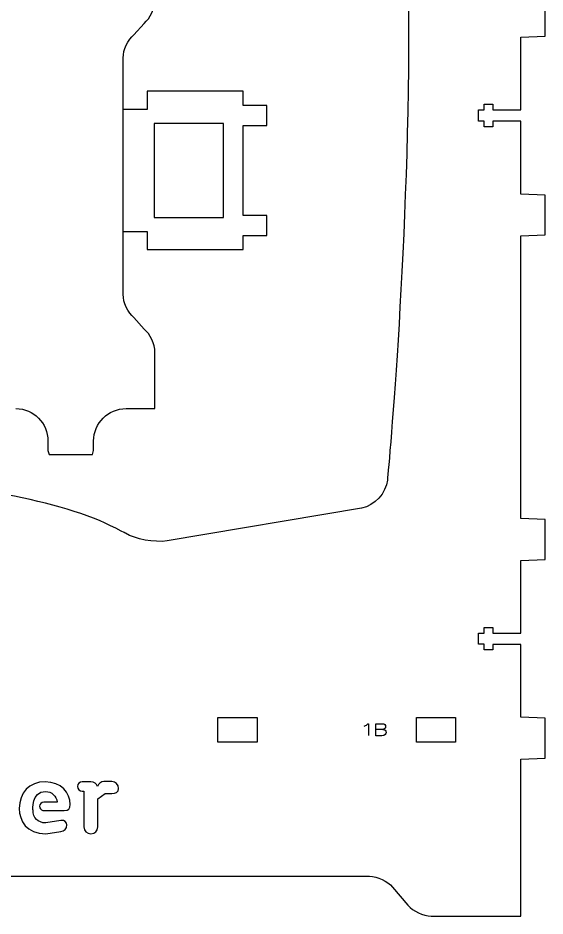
# Model space of a CAD drawing. Extents: x 16 to 1660, y 62 to 1240.
# Drawn here: x 197.3 to 303.5, y 61.6 to 242.5 of the extents above; entities that cross this region are included whole.
import ezdxf

# ---------------------------------------------------------------- set-up
doc = ezdxf.new("R2010")
doc.units = 0
doc.layers.get('0').update_dxf_attribs({"linetype": 'CONTINUOUS'})

msp = doc.modelspace()

# ---------------------------------------------------------------- linework, layer by layer
at = {"color": 7}
for points in [[(298.631751, 61.638744), (298.631751, 93.240296), (303.503471, 93.440391), (303.503471, 101.481467), (298.631751, 101.681562), (298.631751, 116.326356), (293.01694, 116.326356), (293.01694, 115.261531), (291.257002, 115.261531), (291.257002, 116.381107), (290.102713, 116.381107), (290.102713, 118.600784), (291.257002, 118.600784), (291.257002, 119.720924), (293.01694, 119.720924), (293.01694, 118.600784), (298.631751, 118.600784), (298.631751, 133.233442), (303.503471, 133.433538), (303.503471, 141.482233), (298.631751, 141.682611), (298.631751, 198.618122), (303.503471, 198.818218), (303.503471, 206.847158), (298.631751, 207.047253), (298.631751, 221.699102), (293.01694, 221.699102), (293.01694, 220.579527), (291.257002, 220.579527), (291.257002, 221.699102), (290.102713, 221.699102), (290.102713, 223.991876), (291.257002, 223.991876), (291.257002, 225.112016), (293.01694, 225.112016), (293.01694, 223.991876), (298.631751, 223.991876), (298.631751, 238.62284), (303.503471, 238.822936), (303.503471, 246.860342)], [(220.678304, 239.131404), (222.753767, 241.422202)], [(218.515918, 186.803453), (218.515918, 234.481793)], [(218.533698, 199.528007), (223.333733, 199.528007), (223.333733, 195.846982), (242.693896, 195.846982), (242.693896, 198.727624), (247.493931, 198.727624), (247.493931, 202.719658), (242.693896, 202.719658), (242.693896, 220.880658), (247.493931, 220.880658), (247.493931, 224.872691), (242.693896, 224.872691), (242.693896, 227.753333), (223.333733, 227.753333), (223.333733, 224.072873), (218.533698, 224.072873)], [(224.799878, 202.319749), (238.719642, 202.319749), (238.719642, 221.280002), (224.799878, 221.280002), (224.799878, 202.319749), (224.799878, 202.319749)], [(222.753767, 179.863044), (220.678304, 182.153842)], [(219.096449, 163.83254), (224.916153, 163.83254), (224.916153, 175.212304)], [(203.356351, 157.312078), (203.356351, 155.415262), (203.635751, 154.592867), (212.376173, 154.592867), (212.575987, 155.415262), (212.575987, 157.312078)], [(266.565098, 143.80972), (227.402249, 137.19302)], [(217.0176, 139.729351), (215.988618, 140.24864)], [(237.617847, 101.640076), (245.497209, 101.640076), (245.497209, 96.680584), (237.617847, 96.680584), (237.617847, 101.640076), (237.617847, 101.640076)], [(277.617767, 101.640076), (285.497129, 101.640076), (285.497129, 96.680584), (277.617767, 96.680584), (277.617767, 101.640076), (277.617767, 101.640076)], [(267.829736, 100.352013), (267.918071, 100.352013), (267.918071, 97.969211)], [(269.431629, 100.368664), (270.744809, 100.368664)], [(270.657038, 97.952278), (269.431629, 97.952278), (269.431629, 100.368664), (269.431629, 100.368664)], [(270.859956, 99.217762), (269.431629, 99.220584)], [(270.859956, 99.221149), (270.859956, 99.214658)], [(211.765727, 88.682124), (210.27898, 88.682124)], [(216.243747, 88.7095), (214.660198, 88.7095)], [(216.243747, 88.7095), (216.243747, 88.7095)], [(210.27898, 86.810427), (210.624702, 86.810427), (210.624702, 79.61122)], [(213.402333, 79.61122), (213.402333, 85.213896), (214.874969, 86.326416), (216.243747, 86.326416)], [(205.230024, 84.582564), (202.52944, 84.582564)], [(202.320596, 82.92592), (202.319467, 82.921404), (202.334989, 82.921404), (202.334989, 82.921687)], [(202.52944, 82.896851), (206.2607, 82.896851)], [(206.455433, 82.921687), (206.647627, 82.921687)], [(205.996258, 80.866827), (202.942896, 80.397491), (202.938662, 80.391564)], [(202.938662, 78.222687), (205.996258, 78.644609)], [(68.124211, 69.638898), (268.148364, 69.638898)], [(272.79854, 67.476511), (275.889156, 63.801413)], [(280.539331, 61.638744), (298.631751, 61.638744), (298.631751, 61.638744)]]:
    msp.add_lwpolyline(points, dxfattribs=at)
for points in [[(274.639476, 296.799), (274.639476, 296.799), (276.02688, 260.64464), (276.026316, 241.003667)], [(222.753767, 241.422202), (223.943333, 242.423527), (224.916153, 244.515922), (224.916153, 246.072942)], [(276.026316, 241.003667), (276.026316, 194.136998), (271.746133, 149.442593), (271.746133, 149.442593)], [(218.515918, 234.481793), (218.515918, 236.038531), (219.489584, 238.130644), (220.678304, 239.131404)], [(220.678304, 182.153842), (219.489584, 183.154038), (218.515918, 185.246998), (218.515918, 186.803453)], [(224.916153, 175.212304), (224.916153, 176.769607), (223.943333, 178.862002), (222.753767, 179.863044)], [(196.915758, 163.83254), (200.516913, 163.83254), (203.356351, 160.913233), (203.356351, 157.312078)], [(212.575987, 157.312078), (212.575987, 160.913233), (215.495011, 163.83254), (219.096449, 163.83254)], [(215.988618, 140.24864), (204.68336, 145.836358), (182.94096, 149.114933), (168.117238, 149.114933)], [(271.746133, 149.442593), (271.494391, 146.814258), (269.162953, 144.27962), (266.565098, 143.80972)], [(218.974247, 138.724358), (218.974247, 138.724358), (218.974247, 138.724358), (217.0176, 139.729351)], [(227.402249, 137.19302), (224.789436, 136.816818), (220.996651, 137.505722), (218.974247, 138.724358)], [(267.07846, 99.901869), (267.443938, 99.993027), (267.687496, 100.186067), (267.829736, 100.352013)], [(270.744809, 100.368664), (271.127502, 100.368664), (271.394767, 100.16236), (271.394767, 99.769507)], [(271.394767, 99.769507), (271.394767, 99.485027), (271.144153, 99.214376), (270.859956, 99.221149)], [(271.469556, 98.609009), (271.469556, 98.327916), (271.28978, 97.952278), (270.657038, 97.952278)], [(270.859956, 99.214658), (271.174916, 99.201111), (271.469556, 99.03206), (271.469556, 98.609009)], [(202.843271, 88.666602), (199.551996, 88.666602), (197.592244, 86.497442), (197.592244, 83.26374)], [(207.865416, 84.120002), (207.865416, 86.402616), (206.03972, 88.666602), (202.843271, 88.666602)], [(210.27898, 88.682124), (209.761667, 88.682124), (209.343131, 88.263871), (209.343131, 87.746276)], [(211.957073, 88.662369), (211.895267, 88.675351), (211.831202, 88.682124), (211.765727, 88.682124)], [(212.013236, 88.666884), (211.99348, 88.666884), (211.976264, 88.662933), (211.957073, 88.662369)], [(213.346453, 87.714949), (213.193207, 88.338942), (212.702704, 88.666884), (212.013236, 88.666884)], [(214.660198, 88.7095), (214.033947, 88.7095), (213.511271, 88.28786), (213.346453, 87.714949)], [(217.616193, 87.337336), (217.616193, 88.095102), (217.00236, 88.7095), (216.243747, 88.7095)], [(209.343131, 87.746276), (209.343131, 87.229244), (209.761949, 86.810427), (210.27898, 86.810427)], [(216.243747, 86.326416), (217.00236, 86.326416), (217.616193, 86.579004), (217.616193, 87.337336)], [(200.37044, 82.921687), (200.37044, 82.921687), (199.920578, 86.72576), (202.900562, 86.72576)], [(202.900562, 86.72576), (204.115811, 86.72576), (205.0542, 85.824624), (205.230024, 84.582564)], [(197.592244, 83.26374), (197.592244, 80.847353), (199.057542, 78.222687), (202.938662, 78.222687)], [(202.52944, 84.582564), (202.064338, 84.582564), (201.686724, 84.204669), (201.686724, 83.740131)], [(201.686724, 83.740131), (201.686724, 83.346996), (201.956811, 83.019336), (202.320596, 82.92592)], [(206.647627, 82.921687), (207.580371, 82.921687), (207.865416, 83.168913), (207.865416, 84.120002)], [(202.938662, 80.391564), (201.321247, 80.391564), (200.37044, 81.456389), (200.37044, 82.921687)], [(202.334989, 82.921687), (202.397924, 82.906729), (202.462271, 82.896851), (202.52944, 82.896851)], [(206.2607, 82.896851), (206.327869, 82.896851), (206.392498, 82.906729), (206.455433, 82.921687)], [(207.184978, 79.995607), (207.130509, 80.51038), (206.735962, 80.976329), (205.996258, 80.866827)], [(205.996258, 78.644609), (206.648756, 78.763707), (207.265129, 79.242073), (207.184978, 79.995607)], [(210.624702, 79.61122), (210.624702, 78.698513), (211.176447, 78.222969), (212.013236, 78.222969)], [(212.013236, 78.222969), (212.850024, 78.222969), (213.402333, 78.698513), (213.402333, 79.61122)], [(268.148364, 69.638898), (269.705102, 69.638898), (271.798062, 68.665513), (272.79854, 67.476511)], [(275.889156, 63.801413), (276.890198, 62.611564), (278.982593, 61.638744), (280.539331, 61.638744)]]:
    msp.add_open_spline(points, degree=3, dxfattribs=at)

doc.saveas('drawing.dxf')
